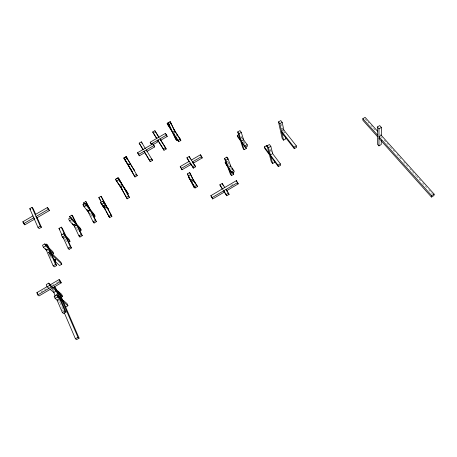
<?xml version="1.0" encoding="UTF-8"?>
<svg xmlns="http://www.w3.org/2000/svg" width="457" height="457" viewBox="0 0 457 457"><rect width="100%" height="100%" fill="white"/><g stroke="black" fill="none" stroke-linecap="round" stroke-linejoin="round"><path stroke-width="0.34" stroke-dasharray="2.29 1.71" d="M58.228 301.054L59.45 300.329M41.044 291.966L46.3 288.87M51.681 285.705L54.143 284.26M56.605 282.809L59.062 281.363M230.842 185.565L233.281 184.131M49.579 256.069L50.738 255.389M280.667 129.125L282.352 128.137M153.975 133.09L155.049 132.467M58.987 301.683L60.078 302.597M51.852 289.401L52.875 290.275M50.07 256.537L51.55 257.942M49.682 254.995L51.658 256.874M47.437 249.379L48.579 250.482M46.551 249.156L48.528 251.059M65.5 240.348L66.836 241.742M64.591 238.383L66.374 240.256M365.16 118.934L368.953 123.162M370.85 125.275L376.065 131.09M381.287 136.906L382.235 137.963M384.131 140.076L389.821 146.423M390.295 146.948L394.568 151.707M396.939 154.352L401.206 159.105M403.577 161.749L407.85 166.508M409.746 168.622L415.91 175.494M416.384 176.019L420.651 180.778M422.548 182.891L426.821 187.65M428.717 189.764L432.511 193.991M76.148 227.403L77.073 228.449M76.61 228.808L78.461 230.888M90.12 213.43L91.429 215.047M90.623 214.773L92.377 216.921M283.449 131.702L284.471 133.004L284.18 131.667M105.778 207.889L106.395 208.706M270.007 150.13L271.292 151.844M241.09 136.363L242.296 138.02M241.153 137.277L242.359 138.928M228.62 163.018L227.426 161.298L227.775 162.229M227.946 162.698L229.134 164.417M223.41 190.449L222.776 189.489L223.05 190.158M173.849 132.233L174.574 133.335L173.906 131.907M191.42 179.173L192.311 180.566M192.066 180.515L192.951 181.903M120.585 184.485L121.596 186.313M84.922 204.707L86.504 207.861M191.34 179.155L191.769 180.052M71.743 220.868L72.343 222.119M176.339 134.849L177.516 137.386M60.141 303.065L63.477 310.857M53.309 289.532L54.103 291.389M61.586 308.915L62.426 310.88M52.389 289.138L52.921 290.384M228.5 165.371L228.843 166.302M230.665 167.502L231.585 169.987M243.21 140.83L244.027 143.435M244.272 141.921L245.089 144.521M270.641 149.199L271.327 151.89M281.506 123.916L282.814 129.931"/><path stroke-width="0.69" d="M381.269 140.373L381.241 144.521L378.956 145.88L378.996 128.84L377.328 126.989L379.698 125.584L381.372 127.429L381.309 135.369L378.979 136.752L431.665 195.636L431.459 197.07L433.933 195.579L434.15 194.145L380.824 134.826M431.665 195.636L434.15 194.145M75.434 338.786L77.953 337.289L79.084 338.157L76.57 339.648L75.434 338.786L64.311 312.805M378.996 128.84L381.372 127.429M280.301 163.817L280.649 165.245L278.342 166.611L277.987 165.188L280.301 163.817L272.149 152.981M224.153 191.814L226.775 195.756L229.106 194.379L226.106 189.369L226.375 190.038M55.148 298.484L57.622 297.027L62.872 301.466L61.912 299.249L56.662 294.788L54.194 296.239L55.148 298.484L57.89 300.769M377.339 136.472L362.881 120.277L362.829 118.7L365.114 117.352L377.493 131.119M60.792 297.547L62.586 296.484L61.644 294.319L53.56 287.327M59.507 298.621L57.051 300.072L62.375 312.554L63.546 313.502L66.019 312.034L55.463 287.487L54.292 286.465L64.86 311.08L66.019 312.034M65.557 307.173L67.95 305.756L66.996 303.568L63.06 300.22L64.014 302.431L67.95 305.756M62.375 312.554L64.86 311.08M272.618 163.56L268.488 147.697L270.818 146.326L269.43 144.492L267.105 145.857L271.281 161.755L272.618 163.56L274.863 162.235L274.514 160.853M283.894 130.331L282.169 122.322L280.781 120.568L278.496 121.91L282.186 138.448L283.523 140.173L285.734 138.877L285.191 136.369M233.784 170.472L234.287 171.855L232.002 173.203L231.488 171.821L233.784 170.472L230.1 165.154M231.488 171.821L228.449 167.411L230.734 166.068L228.129 158.95L226.843 157.105L224.518 158.465L230.265 173.791L231.51 175.602L233.75 174.288L232.836 171.803M50.864 284.997L48.71 283.134L46.226 284.597L47.168 286.83L48.945 288.338M271.549 154.38L270.401 155.054L277.987 165.188M222.279 188.998L219.846 184.839L222.165 183.48L224.827 187.45M51.424 286.882L50.476 284.66L59.119 279.575L60.295 280.638L61.261 282.843L39.045 295.919L37.782 294.908L36.868 292.669L47.419 286.459M47.168 286.83L49.659 285.362L62.586 296.484M37.782 294.908L60.084 281.786L61.261 282.843M226.775 195.756L223.776 190.74L224.324 192.071L212.699 198.921L210.86 195.676L236.435 180.618L238.234 183.874L226.643 190.706M296.302 145.852L296.587 147.331L294.302 148.674L294.005 147.205L296.302 145.852L283.66 129.799M212.699 198.921L212.111 197.607L237.743 182.514M56.251 291.035L53.812 292.474L50.161 289.372M226.238 194.431L228.574 193.048M102.762 205.136L109.606 217.686L111.891 216.35L107.532 208.044M78.93 235.881L81.243 234.521L82.271 235.675L79.964 237.029L78.93 235.881L73.537 224.621M68.293 242.341L70.001 241.342L69.093 239.394L63.746 233.71L61.432 235.058L62.341 237.034L63.569 238.32M55.337 259.205L55.777 260.199L54.634 260.873L59.541 265.528L61.792 264.209L60.907 262.232L49.876 251.596L48.71 252.275L49.853 253.372L51.013 252.692M61.792 264.209L50.767 253.618L49.602 254.298L48.71 252.275M189.981 179.378L187.341 173.923L189.661 172.569L195.088 183.331M52.521 254.275L53.663 253.606L52.784 251.624L44.832 243.895L42.501 245.26L43.375 247.277L46.277 250.059L48.596 248.699M195.213 187.924L188.644 177.276L195.213 187.924L197.504 186.582L193.454 179.898L191.163 181.235L188.535 175.796L190.855 174.437M283.523 140.173L279.878 123.664L282.169 122.322M68.07 248.231L70.401 246.86L71.475 247.98L69.15 249.339L68.07 248.231L63.072 237.389M247.128 144.635L247.58 146.086L245.329 147.405L244.872 145.96L247.128 144.635L242.701 138.568M53.526 259.816L54.674 259.148L55.777 260.199M231.51 175.602L225.798 160.316L228.129 158.95M244.872 145.96L241.365 141.127L243.61 139.813L241.273 132.364L239.982 130.605L237.703 131.936L242.861 147.977L244.112 149.707L246.312 148.416L245.9 147.12M227.706 166.971L225.152 162.629L226.289 161.967M282.694 130.662L281.569 131.325L294.005 147.205M53.166 265.803L55.526 264.42L56.657 265.488L54.309 266.865L53.166 265.803L45.671 248.671M194.573 186.599L196.876 185.251M190.632 180.721L194.351 187.833L195.476 187.17M269.419 154.683L264.694 148.359L264.3 146.903L266.574 145.572L267.431 146.708M79.489 231.082L81.18 230.094L80.255 228.18L70.921 217.526L68.596 218.886L69.527 220.84L73.251 225.027L74.4 224.353L75.445 225.535L74.977 224.57M104.43 207.684L102.871 205.633L103.859 207.524L105.001 206.861L104.059 205.616L102.916 206.284L100.494 202.502L102.791 201.166L108.452 209.272L102.791 201.166M69.527 220.84L71.852 219.48L81.18 230.094M93.931 216.807L95.045 216.155L94.096 214.287L85.276 203.302L82.98 204.645L83.928 206.547L87.447 210.871L88.589 210.209L89.246 211.02M89.081 210.82L90.218 210.157L95.427 220.474L96.398 221.668L94.113 223.01L93.131 221.816L87.104 209.803M61.895 234.841L58.953 228.466L61.238 227.135L62.318 228.294L65.905 236.006M101.488 204.405L103.79 203.062M189.084 161.532L186.913 157.791L189.152 156.488L195.602 166.794L193.351 168.113L190.369 163.115L181.355 168.382L182.023 169.741L191.197 164.383M127.115 194.522L128.217 193.882L127.212 192.083L117.752 177.91L115.472 179.235L116.489 181.075L120.471 186.964L122.722 185.656L129.445 197.493L127.177 198.818L119.231 184.714M105.47 207.478L106.607 206.815L111.891 216.35M45.437 244.821L46.591 244.147L47.734 245.26L56.657 265.488M126.321 197.55L128.594 196.224M182.023 169.741L180.212 166.582L189.204 161.327M191.454 160.013L200.429 154.774L201.611 156.545L202.211 157.945L193.037 163.309M43.375 247.277L45.717 245.906L53.663 253.606M244.112 149.707L238.988 133.701L241.273 132.364M62.341 237.034L64.66 235.681L70.001 241.342M240.565 140.836L237.726 136.923L237.252 135.461L238.92 134.484M201.611 156.545L192.62 161.801L193.248 163.183M64.586 237.503L65.739 236.829L70.401 246.86M93.131 221.816L95.427 220.474M193.351 168.113L192.717 166.742L194.979 165.423M108.675 216.475L110.971 215.133M34.681 219.097L24.838 224.815L23.65 223.667L22.85 221.782L32.944 215.921M35.183 214.619L47.488 207.472L49.442 210.523L36.526 218.029M152.507 160.378L146.263 149.97L147.028 151.353L154.672 146.914L152.878 143.818L137.563 152.712L139.374 155.797L144.84 152.621L144.069 151.244L150.296 161.664L152.507 160.378L151.753 159.013L149.536 160.304M23.65 223.667L33.767 217.789L34.344 218.377M49.442 210.523L48.339 209.323L36.012 216.487L37.154 217.663L41.416 227.278L39.153 228.591L38.005 227.443L29.768 208.689L31.99 207.404L33.138 208.598L35.795 214.596M129.302 164.577L130.405 163.932L137.237 175.659L135.009 176.956L124.761 159.242M173.9 129.617L174.991 131.279L170.153 121.568L167.942 122.847L175.391 138.62L176.459 140.27L177.527 139.653M165.497 147.577L166.199 148.976L164.006 150.25L163.292 148.856L165.497 147.577L159.984 138.842M180.201 139.025L180.858 140.448L178.67 141.721L178.007 140.305L180.201 139.025L173.968 129.514M116.746 178.887L118.42 177.916L122.573 185.125M116.489 181.075L118.774 179.744L128.217 193.882M38.005 227.443L40.273 226.124L41.416 227.278M84.248 204.108L83.614 202.845L85.865 201.531L90.246 209.489M134.192 175.637L136.426 174.34L137.237 175.659M101.117 201.988L98.815 197.578L101.071 196.264L106.544 206.164M83.928 206.547L86.236 205.204L95.045 216.155M70.544 218.372L69.647 216.492L71.915 215.173L72.949 216.367L76.69 224.113M156.831 138.819L152.701 131.982L154.86 130.731L158.922 137.163M172.072 131.593L167.136 123.624L169.29 122.373M176.459 140.27L169.039 124.521L171.249 123.241M143.161 149.839L139.174 143.127L141.344 141.864L145.343 148.571M151.65 144.738L150.21 142.218L165.445 133.375L167.211 136.472L160.784 140.202M129.44 164.8L128.885 163.903L127.783 164.543L123.813 158.019L126.046 156.722L134.461 170.547L133.461 168.816M124.064 158.031L126.258 156.757L127.086 158.111M151.753 144.835L151.256 143.909L166.519 135.049M173.569 131.193L172.478 131.822L178.007 140.305M124.824 159.779L127.063 158.482L126.046 156.722M153.209 144.601L157.437 142.144L157.077 141.442L158.162 140.813L157.802 140.11L163.292 148.856M153.929 145.52L138.585 154.432L139.374 155.797M36.868 292.669L37.708 293.343M54.194 296.239L55.24 297.113M22.85 221.782L23.638 222.553M29.768 208.689L30.539 209.483M58.953 228.466L59.678 229.237M362.829 118.7L377.339 134.918M378.973 138.3L431.459 197.07M75.222 227.249L74.297 226.204L76.587 224.867L81.243 234.521M378.956 145.88L377.351 144.064L377.328 126.989M69.647 216.492L70.692 217.686M82.98 204.645L83.86 205.724M83.614 202.845L84.271 203.662M278.496 121.91L279.878 123.664M281.9 132.827L294.302 148.674M103.859 207.524L105.413 209.569M100.494 202.502L101.568 203.919M267.105 145.857L268.488 147.697M98.815 197.578L99.757 198.829M264.3 146.903L269.042 153.238M270.778 156.5L278.342 166.611M237.703 131.936L238.988 133.701M237.252 135.461L240.096 139.379M245.472 147.268L246.312 148.416M241.833 142.578L245.329 147.405M231.91 168.422L232.704 169.564M224.518 158.465L225.798 160.316M232.813 172.929L233.75 174.288M225.152 162.629L227.186 165.577M228.968 168.799L232.002 173.203M237.257 182.452L238.234 183.874M115.472 179.235L119.066 184.548M120.334 186.427L122.287 189.318M121.339 188.25L122.122 189.404M223.462 185.948L222.165 183.48M226.472 190.443L227.597 192.129M228.351 193.254L229.106 194.379M202.211 157.945L200.429 154.774M219.846 184.839L222.502 188.821M174.248 130.354L177.744 135.7M178.527 136.889L180.858 140.448M167.942 122.847L169.039 124.521M190.552 159.047L189.152 156.488M193.585 163.697L195.602 166.794M167.136 123.624L171.398 130.159M173.152 133.255L178.67 141.721M186.913 157.791L192.717 166.742M210.86 195.676L212.111 197.607M167.211 136.472L165.445 133.375M194.088 181.235L197.504 186.582M187.341 173.923L188.535 175.796M180.212 166.582L181.355 168.382M159.002 137.563L154.86 130.731M160.516 139.962L166.199 148.976M152.701 131.982L156.745 138.425M157.968 140.625L164.006 150.25M128.611 165.885L132.29 171.815L131.622 170.655M154.672 146.914L152.878 143.818M123.813 158.019L126.772 162.795M127.606 164.137L131.29 170.078M150.21 142.218L151.256 143.909M139.174 143.127L143.035 149.53M144.589 152.204L150.296 161.664M137.563 152.712L138.351 154.078M126.258 156.757L130.216 163.526M125.247 159.984L135.009 176.956M141.344 141.864L142.121 143.258M123.579 186.947L129.445 197.493M118.42 177.916L121.711 183.834M117.752 177.91L118.774 179.744M119.763 185.393L127.177 198.818M101.071 196.264L105.613 204.925M104.339 205.599L105.001 206.861M100.089 199.458L100.746 200.714M104.025 206.998L105.339 209.517M105.995 210.774L109.606 217.686M101.928 204.388L102.916 206.284M91.194 211.368L96.398 221.668M85.865 201.531L89.264 208.266M85.276 203.302L86.236 205.204M88.727 212.277L89.361 213.539M93.159 221.114L94.113 223.01M87.493 210.197L88.441 212.088M86.819 209.609L87.447 210.871M191.809 182.572L194.351 187.833M77.621 226.044L82.271 235.675M71.915 215.173L75.656 222.936M70.921 217.526L71.852 219.48M79.369 235.778L79.964 237.029M72.554 223.57L73.251 225.027M189.661 172.569L193.905 181.486M170.153 121.568L173.614 129M66.819 237.971L71.475 247.98M61.238 227.135L64.825 234.858M63.746 233.71L64.66 235.681M68.561 248.071L69.15 249.339M47.488 207.472L48.339 209.323M31.99 207.404L40.273 226.124M46.591 244.147L49.876 251.596M50.767 253.618L55.526 264.42M49.853 253.372L50.299 254.383M44.832 243.895L45.717 245.906M59.119 279.575L60.084 281.786M79.084 338.157L59.421 292.64L58.273 291.646L77.953 337.289M56.662 294.788L57.622 297.027M53.452 291.623L55.303 295.97M24.301 223.564L24.838 224.815M48.71 283.134L49.659 285.362M226.843 157.105L227.557 159.047M236.435 180.618L236.766 181.526M266.574 145.572L266.831 146.543M270.818 146.326L272.755 153.935M283.46 134.152L283.671 135.141"/></g></svg>
